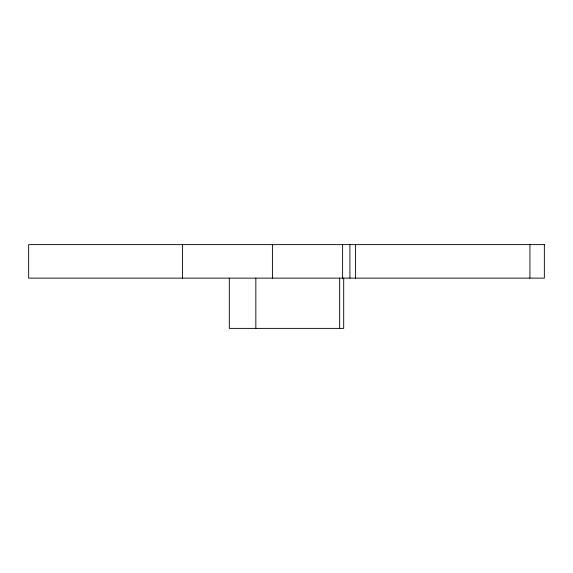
<?xml version="1.0" encoding="UTF-8"?>
<svg xmlns="http://www.w3.org/2000/svg" width="573" height="573" viewBox="0 0 573 573"><rect width="100%" height="100%" fill="white"/><g stroke="black" fill="none" stroke-linecap="round" stroke-linejoin="round"><path stroke-width="0.86" d="M529.918 244.621L529.918 278.127M355.589 244.621L355.589 278.127M349.902 244.621L349.902 278.127M343.693 278.127L343.693 328.379L229.307 328.379L229.307 278.127M342.604 244.621L342.604 278.127M339.646 278.127L339.646 328.379M272.411 244.621L272.411 278.127M255.837 278.127L255.837 328.379M182.565 244.621L182.565 278.127M544.35 244.621L28.65 244.621L28.65 278.127L544.35 278.127L544.35 244.621"/></g></svg>
